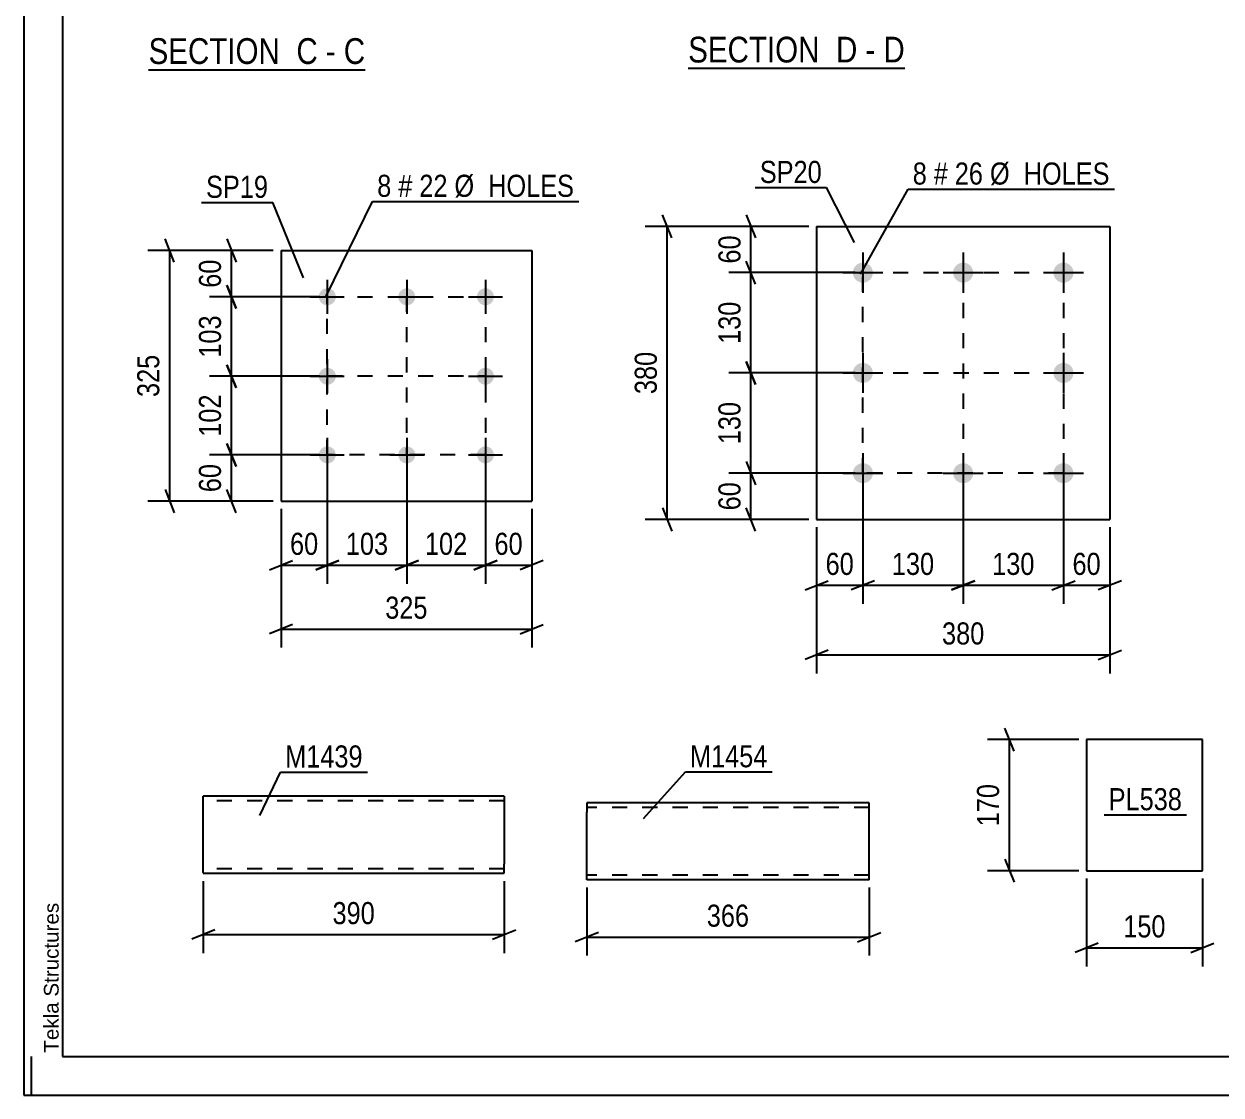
# Model space of a CAD drawing. Header units: millimetres. Extents: x 0 to 841, y 0 to 594.
# Drawn here: x 0 to 155.2, y 0 to 138.9 of the extents above; entities that cross this region are included whole.
import ezdxf

# ---------------------------------------------------------------- set-up
doc = ezdxf.new("R2010")
doc.units = ezdxf.units.MM
doc.linetypes.add('DXK_LINE_DOT2', pattern=[3.9198, 1.9599, -1.9599])
doc.styles.add('Arial', font='ARIAL.TTF', dxfattribs={"height": 0.2})
doc.styles.add('Arial Narrow', font='ARIALN.TTF', dxfattribs={"height": 0.2})

# ---------------------------------------------------------------- blocks, each defined once
blk = doc.blocks.new('Unknown-318465270-1113')
at = {"color": 5, "linetype": 'Continuous'}
for p, q in [((0, 594), (0, 0)), ((5, 589), (5, 5)), ((1, 0), (1, 5)), ((5, 5), (836, 5)), ((0, 0), (841, 0))]:
    blk.add_line(p, q, dxfattribs=at)
at = {"color": 174, "linetype": 'Continuous', "style": 'Arial'}
blk.add_text('Tekla Structures', height=1.9102, rotation=90, dxfattribs=at).set_placement((4.5, 5.5))
blk = doc.blocks.new('Unknown-318465270-46 - 3657')
at = {"color": 6, "linetype": 'Continuous'}
blk.add_line((16.16, 132.94), (44.23, 132.94), dxfattribs=at)
at = {"color": 0, "linetype": 'Continuous'}
for points in [[(34.27, 133.69), (34.27, 137.19), (16.16, 137.19), (16.16, 133.69)], [(38.08, 133.69), (38.08, 137.19), (35.32, 137.19), (35.32, 133.69)], [(40.41, 133.69), (40.41, 137.19), (39.13, 137.19), (39.13, 133.69)], [(44.23, 133.69), (44.23, 137.19), (41.46, 137.19), (41.46, 133.69)]]:
    blk.add_wipeout(points, dxfattribs=at)
at = {"color": 7, "linetype": 'Continuous', "style": 'Arial Narrow'}
for s, p in [('SECTION ', (16.16, 133.69)), ('C', (35.32, 133.69)), ('C', (41.46, 133.69)), ('-', (39.13, 133.69))]:
    blk.add_text(s, height=3.34, dxfattribs=at).set_placement(p)
blk = doc.blocks.new('Unknown-318465270-47 - 3424')
at = {"color": 6, "linetype": 'Continuous'}
blk.add_line((86.1, 133.13), (114.17, 133.13), dxfattribs=at)
at = {"color": 0, "linetype": 'Continuous'}
for points in [[(104.21, 133.88), (104.21, 137.38), (86.1, 137.38), (86.1, 133.88)], [(108.02, 133.88), (108.02, 137.38), (105.26, 137.38), (105.26, 133.88)], [(110.35, 133.88), (110.35, 137.38), (109.07, 137.38), (109.07, 133.88)], [(114.17, 133.88), (114.17, 137.38), (111.4, 137.38), (111.4, 133.88)]]:
    blk.add_wipeout(points, dxfattribs=at)
at = {"color": 7, "linetype": 'Continuous', "style": 'Arial Narrow'}
for s, p in [('SECTION ', (86.1, 133.88)), ('D', (105.26, 133.88)), ('D', (111.4, 133.88)), ('-', (109.07, 133.88))]:
    blk.add_text(s, height=3.34, dxfattribs=at).set_placement(p)
blk = doc.blocks.new('Part-318465270-1552 - 1536')
at = {"color": 2, "linetype": 'Continuous'}
for p, q in [((72.95, 37.9), (72.95, 36.7)), ((109.55, 37.9), (72.95, 37.9)), ((109.55, 37.8), (109.55, 37.9)), ((109.55, 27.9), (109.55, 37.8)), ((72.95, 27.99), (72.95, 36.7)), ((72.95, 27.9), (72.95, 27.99)), ((109.55, 27.9), (72.95, 27.9))]:
    blk.add_line(p, q, dxfattribs=at)
at = {"color": 7, "linetype": 'DXK_LINE_DOT2'}
for p, q in [((109.55, 37.3), (72.95, 37.3)), ((72.95, 28.5), (72.95, 28.54)), ((109.55, 28.5), (72.95, 28.5)), ((109.55, 28.5), (109.55, 28.54))]:
    blk.add_line(p, q, dxfattribs=at)
blk = doc.blocks.new('Part-318465270-1978 - 1962')
at = {"color": 2, "linetype": 'Continuous'}
for p, q in [((33.32, 109.5), (33.32, 77)), ((33.32, 109.5), (65.82, 109.5)), ((65.82, 109.5), (65.82, 77)), ((33.32, 77), (65.82, 77))]:
    blk.add_line(p, q, dxfattribs=at)
blk = doc.blocks.new('Bolt-318465270-2011 - 1962')
at = {"linetype": 'Continuous'}
for points in [[(39.32, 104.6, -1), (39.32, 102.4, -1)], [(49.62, 104.6, -1), (49.62, 102.4, -1)], [(59.82, 104.6, -1), (59.82, 102.4, -1)], [(39.32, 94.3, -1), (39.32, 92.1, -1)], [(59.82, 94.3, -1), (59.82, 92.1, -1)], [(39.32, 84.1, -1), (39.32, 81.9, -1)], [(49.62, 84.1, -1), (49.62, 81.9, -1)], [(59.82, 84.1, -1), (59.82, 81.9, -1)]]:
    blk.add_hatch(color=1, dxfattribs=at).paths.add_polyline_path(points)
at = {"color": 1, "linetype": 'Continuous'}
for p, q in [((39.32, 105.7), (39.32, 101.3)), ((49.62, 105.7), (49.62, 101.3)), ((59.82, 105.7), (59.82, 101.3)), ((37.12, 103.5), (41.52, 103.5)), ((47.42, 103.5), (51.82, 103.5)), ((57.62, 103.5), (62.02, 103.5)), ((39.32, 95.4), (39.32, 91)), ((59.82, 95.4), (59.82, 91)), ((37.12, 93.2), (41.52, 93.2)), ((57.62, 93.2), (62.02, 93.2)), ((39.32, 85.2), (39.32, 80.8)), ((49.62, 85.2), (49.62, 80.8)), ((59.82, 85.2), (59.82, 80.8)), ((37.12, 83), (41.52, 83)), ((47.42, 83), (51.82, 83)), ((57.62, 83), (62.02, 83))]:
    blk.add_line(p, q, dxfattribs=at)
blk = doc.blocks.new('Part-318465270-1934 - 1920')
at = {"color": 2, "linetype": 'Continuous'}
for p, q in [((152.74, 46.09), (137.74, 46.09)), ((137.74, 46.09), (137.74, 29.09)), ((152.74, 29.09), (152.74, 46.09)), ((137.74, 29.09), (152.74, 29.09))]:
    blk.add_line(p, q, dxfattribs=at)
blk = doc.blocks.new('Part-318465270-1584 - 1568')
at = {"color": 2, "linetype": 'Continuous'}
for p, q in [((102.74, 112.63), (102.74, 74.63)), ((102.74, 112.63), (140.74, 112.63)), ((140.74, 112.63), (140.74, 74.63)), ((102.74, 74.63), (140.74, 74.63))]:
    blk.add_line(p, q, dxfattribs=at)
blk = doc.blocks.new('Bolt-318465270-1617 - 1568')
at = {"linetype": 'Continuous'}
for points in [[(108.74, 107.93, -1), (108.74, 105.33, -1)], [(121.74, 107.93, -1), (121.74, 105.33, -1)], [(134.74, 107.93, -1), (134.74, 105.33, -1)], [(108.74, 94.93, -1), (108.74, 92.33, -1)], [(134.74, 94.93, -1), (134.74, 92.33, -1)], [(108.74, 81.93, -1), (108.74, 79.33, -1)], [(121.74, 81.93, -1), (121.74, 79.33, -1)], [(134.74, 81.93, -1), (134.74, 79.33, -1)]]:
    blk.add_hatch(color=1, dxfattribs=at).paths.add_polyline_path(points)
at = {"color": 1, "linetype": 'Continuous'}
for p, q in [((108.74, 109.23), (108.74, 104.03)), ((121.74, 109.23), (121.74, 104.03)), ((134.74, 109.23), (134.74, 104.03)), ((106.14, 106.63), (111.34, 106.63)), ((119.14, 106.63), (124.34, 106.63)), ((132.14, 106.63), (137.34, 106.63)), ((108.74, 96.23), (108.74, 91.03)), ((134.74, 96.23), (134.74, 91.03)), ((106.14, 93.63), (111.34, 93.63)), ((132.14, 93.63), (137.34, 93.63)), ((108.74, 83.23), (108.74, 78.03)), ((121.74, 83.23), (121.74, 78.03)), ((134.74, 83.23), (134.74, 78.03)), ((106.14, 80.63), (111.34, 80.63)), ((119.14, 80.63), (124.34, 80.63)), ((132.14, 80.63), (137.34, 80.63))]:
    blk.add_line(p, q, dxfattribs=at)
blk = doc.blocks.new('Part-318465270-1299 - 1283')
at = {"color": 2, "linetype": 'Continuous'}
for p, q in [((62.24, 38.75), (23.24, 38.75)), ((23.24, 28.84), (23.24, 38.75)), ((62.24, 38.75), (62.24, 29.95)), ((62.24, 28.75), (62.24, 29.95)), ((23.24, 28.84), (23.24, 28.75)), ((23.24, 28.75), (62.24, 28.75))]:
    blk.add_line(p, q, dxfattribs=at)
at = {"color": 7, "linetype": 'DXK_LINE_DOT2'}
for p, q in [((62.24, 38.15), (23.24, 38.15)), ((62.24, 29.4), (62.24, 29.72)), ((23.24, 29.35), (23.24, 29.4)), ((62.24, 29.35), (23.24, 29.35)), ((62.24, 29.35), (62.24, 29.4))]:
    blk.add_line(p, q, dxfattribs=at)
blk = doc.blocks.new('Rectangle-318465270-2098 - 1962')
at = {"color": 1, "linetype": 'DXK_LINE_DOT2'}
blk.add_lwpolyline([(39.32, 103.5), (59.82, 103.5), (59.82, 83), (39.32, 83), (39.32, 103.5)], close=True, dxfattribs=at)
blk = doc.blocks.new('Rectangle-318465270-1704 - 1568')
at = {"color": 1, "linetype": 'DXK_LINE_DOT2'}
blk.add_lwpolyline([(108.74, 106.63), (134.74, 106.63), (134.74, 80.63), (108.74, 80.63), (108.74, 106.63)], close=True, dxfattribs=at)
blk = doc.blocks.new('Line-318465270-2091 - 1962')
at = {"color": 1, "linetype": 'DXK_LINE_DOT2'}
blk.add_line((39.32, 93.25), (59.82, 93.25), dxfattribs=at)
blk = doc.blocks.new('Line-318465270-1697 - 1568')
at = {"color": 1, "linetype": 'DXK_LINE_DOT2'}
blk.add_line((108.74, 93.63), (134.74, 93.63), dxfattribs=at)
blk = doc.blocks.new('Line-318465270-2084 - 1962')
at = {"color": 1, "linetype": 'DXK_LINE_DOT2'}
blk.add_line((49.57, 103.5), (49.57, 83), dxfattribs=at)
blk = doc.blocks.new('Line-318465270-1690 - 1568')
at = {"color": 1, "linetype": 'DXK_LINE_DOT2'}
blk.add_line((121.74, 106.63), (121.74, 80.63), dxfattribs=at)
blk = doc.blocks.new('StraightDimension-318465270-1554 - 1536')
at = {"color": 7, "linetype": 'Continuous'}
for p, q in [((72.95, 26.9), (72.95, 18.08)), ((109.55, 26.9), (109.55, 18.08)), ((74.45, 21.08), (71.45, 19.88)), ((72.95, 20.48), (109.55, 20.48)), ((108.05, 19.88), (111.05, 21.08))]:
    blk.add_line(p, q, dxfattribs=at)
at = {"color": 0}
blk.add_wipeout([(94.59, 21.23), (94.59, 25.43), (87.91, 25.43), (87.91, 21.23)], dxfattribs=at)
at = {"color": 3, "style": 'Arial Narrow'}
blk.add_text('366', height=2.863, dxfattribs=at).set_placement((88.51, 21.83))
blk = doc.blocks.new('StraightDimension-318465270-2038 - 1962')
at = {"color": 7, "linetype": 'Continuous'}
for p, q in [((26.29, 111), (27.49, 108)), ((32.32, 109.5), (24.04, 109.5)), ((26.89, 103.5), (26.89, 109.5)), ((27.49, 102), (26.29, 105)), ((38.32, 103.5), (24.04, 103.5))]:
    blk.add_line(p, q, dxfattribs=at)
at = {"color": 0}
blk.add_wipeout([(26.14, 108.93), (21.94, 108.93), (21.94, 104.07), (26.14, 104.07)], dxfattribs=at)
at = {"color": 3, "style": 'Arial Narrow'}
blk.add_text('60', height=2.863, rotation=90.0002, dxfattribs=at).set_placement((25.54, 104.67))
blk = doc.blocks.new('StraightDimension-318465270-2013 - 1962')
at = {"color": 7, "linetype": 'Continuous'}
for p, q in [((33.32, 76), (33.32, 58.01)), ((65.82, 76), (65.82, 58.01)), ((34.82, 61.01), (31.82, 59.81)), ((64.32, 59.81), (67.32, 61.01)), ((33.32, 60.41), (65.82, 60.41))]:
    blk.add_line(p, q, dxfattribs=at)
at = {"color": 0}
blk.add_wipeout([(52.91, 61.16), (52.91, 65.36), (46.23, 65.36), (46.23, 61.16)], dxfattribs=at)
at = {"color": 3, "style": 'Arial Narrow'}
blk.add_text('325', height=2.863, dxfattribs=at).set_placement((46.83, 61.76))
blk = doc.blocks.new('StraightDimension-318465270-2028 - 1962')
at = {"color": 7, "linetype": 'Continuous'}
for p, q in [((26.29, 84.5), (27.49, 81.5)), ((38.32, 83), (24.04, 83)), ((26.89, 77), (26.89, 83)), ((27.49, 75.5), (26.29, 78.5)), ((32.32, 77), (24.04, 77))]:
    blk.add_line(p, q, dxfattribs=at)
at = {"color": 0}
blk.add_wipeout([(26.14, 82.43), (21.94, 82.43), (21.94, 77.57), (26.14, 77.57)], dxfattribs=at)
at = {"color": 3, "style": 'Arial Narrow'}
blk.add_text('60', height=2.863, rotation=90.0002, dxfattribs=at).set_placement((25.54, 78.17))
blk = doc.blocks.new('StraightDimension-318465270-2049 - 1962')
at = {"color": 7, "linetype": 'Continuous'}
for p, q in [((19.49, 108), (18.29, 111)), ((32.32, 109.5), (16.04, 109.5)), ((18.89, 77), (18.89, 109.5)), ((18.29, 78.5), (19.49, 75.5)), ((32.32, 77), (16.04, 77))]:
    blk.add_line(p, q, dxfattribs=at)
at = {"color": 0}
blk.add_wipeout([(18.14, 96.59), (13.94, 96.59), (13.94, 89.91), (18.14, 89.91)], dxfattribs=at)
at = {"color": 3, "style": 'Arial Narrow'}
blk.add_text('325', height=2.863, rotation=90.0002, dxfattribs=at).set_placement((17.54, 90.51))
blk = doc.blocks.new('StraightDimension-318465270-2064 - 1962')
at = {"color": 7, "linetype": 'Continuous'}
for p, q in [((59.82, 82), (59.82, 66.29)), ((65.82, 76), (65.82, 66.29)), ((58.32, 68.09), (61.32, 69.29)), ((59.82, 68.69), (65.82, 68.69)), ((67.32, 69.29), (64.32, 68.09))]:
    blk.add_line(p, q, dxfattribs=at)
at = {"color": 0}
blk.add_wipeout([(65.25, 69.44), (65.25, 73.64), (60.39, 73.64), (60.39, 69.44)], dxfattribs=at)
at = {"color": 3, "style": 'Arial Narrow'}
blk.add_text('60', height=2.863, dxfattribs=at).set_placement((60.99, 70.04))
blk = doc.blocks.new('StraightDimension-318465270-2074 - 1962')
at = {"color": 7, "linetype": 'Continuous'}
for p, q in [((39.32, 82), (39.32, 66.29)), ((33.32, 76), (33.32, 66.29)), ((31.82, 68.09), (34.82, 69.29)), ((33.32, 68.69), (39.32, 68.69)), ((40.82, 69.29), (37.82, 68.09))]:
    blk.add_line(p, q, dxfattribs=at)
at = {"color": 0}
blk.add_wipeout([(38.75, 69.44), (38.75, 73.64), (33.89, 73.64), (33.89, 69.44)], dxfattribs=at)
at = {"color": 3, "style": 'Arial Narrow'}
blk.add_text('60', height=2.863, dxfattribs=at).set_placement((34.49, 70.04))
blk = doc.blocks.new('StraightDimension-318465270-9034 - 1962')
at = {"color": 7, "linetype": 'Continuous'}
for p, q in [((26.29, 94.7), (27.49, 91.7)), ((38.32, 93.2), (24.04, 93.2)), ((26.89, 83), (26.89, 93.2)), ((27.49, 81.5), (26.29, 84.5)), ((38.32, 83), (24.04, 83))]:
    blk.add_line(p, q, dxfattribs=at)
at = {"color": 0}
blk.add_wipeout([(26.14, 91.44), (21.94, 91.44), (21.94, 84.76), (26.14, 84.76)], dxfattribs=at)
at = {"color": 3, "style": 'Arial Narrow'}
blk.add_text('102', height=2.863, rotation=90.0002, dxfattribs=at).set_placement((25.54, 85.36))
blk = doc.blocks.new('StraightDimension-318465270-9036 - 1962')
at = {"color": 7, "linetype": 'Continuous'}
for p, q in [((26.29, 105), (27.49, 102)), ((38.32, 103.5), (24.04, 103.5)), ((26.89, 93.2), (26.89, 103.5)), ((27.49, 91.7), (26.29, 94.7)), ((38.32, 93.2), (24.04, 93.2))]:
    blk.add_line(p, q, dxfattribs=at)
at = {"color": 0}
blk.add_wipeout([(26.14, 101.69), (21.94, 101.69), (21.94, 95.01), (26.14, 95.01)], dxfattribs=at)
at = {"color": 3, "style": 'Arial Narrow'}
blk.add_text('103', height=2.863, rotation=90.0002, dxfattribs=at).set_placement((25.54, 95.61))
blk = doc.blocks.new('StraightDimension-318465270-9056 - 1962')
at = {"color": 7, "linetype": 'Continuous'}
for p, q in [((39.32, 82), (39.32, 66.29)), ((49.62, 82), (49.62, 66.29)), ((37.82, 68.09), (40.82, 69.29)), ((39.32, 68.69), (49.62, 68.69)), ((51.12, 69.29), (48.12, 68.09))]:
    blk.add_line(p, q, dxfattribs=at)
at = {"color": 0}
blk.add_wipeout([(47.81, 69.44), (47.81, 73.64), (41.13, 73.64), (41.13, 69.44)], dxfattribs=at)
at = {"color": 3, "style": 'Arial Narrow'}
blk.add_text('103', height=2.863, dxfattribs=at).set_placement((41.73, 70.04))
blk = doc.blocks.new('StraightDimension-318465270-9058 - 1962')
at = {"color": 7, "linetype": 'Continuous'}
for p, q in [((49.62, 82), (49.62, 66.29)), ((59.82, 82), (59.82, 66.29)), ((48.12, 68.09), (51.12, 69.29)), ((49.62, 68.69), (59.82, 68.69)), ((61.32, 69.29), (58.32, 68.09))]:
    blk.add_line(p, q, dxfattribs=at)
at = {"color": 0}
blk.add_wipeout([(58.06, 69.44), (58.06, 73.64), (51.38, 73.64), (51.38, 69.44)], dxfattribs=at)
at = {"color": 3, "style": 'Arial Narrow'}
blk.add_text('102', height=2.863, dxfattribs=at).set_placement((51.98, 70.04))
blk = doc.blocks.new('StraightDimension-318465270-1936 - 1920')
at = {"color": 7, "linetype": 'Continuous'}
for p, q in [((137.74, 28.09), (137.74, 16.69)), ((152.74, 28.09), (152.74, 16.69)), ((139.24, 19.69), (136.24, 18.49)), ((137.74, 19.09), (152.74, 19.09)), ((151.24, 18.49), (154.24, 19.69))]:
    blk.add_line(p, q, dxfattribs=at)
at = {"color": 0}
blk.add_wipeout([(148.58, 19.84), (148.58, 24.04), (141.89, 24.04), (141.89, 19.84)], dxfattribs=at)
at = {"color": 3, "style": 'Arial Narrow'}
blk.add_text('150', height=2.863, dxfattribs=at).set_placement((142.49, 20.44))
blk = doc.blocks.new('StraightDimension-318465270-1947 - 1920')
at = {"color": 7, "linetype": 'Continuous'}
for p, q in [((128.34, 44.59), (127.14, 47.59)), ((136.74, 46.09), (124.89, 46.09)), ((127.74, 29.09), (127.74, 46.09)), ((127.14, 30.59), (128.34, 27.59)), ((136.74, 29.09), (124.89, 29.09))]:
    blk.add_line(p, q, dxfattribs=at)
at = {"color": 0}
blk.add_wipeout([(126.99, 40.94), (122.79, 40.94), (122.79, 34.25), (126.99, 34.25)], dxfattribs=at)
at = {"color": 3, "style": 'Arial Narrow'}
blk.add_text('170', height=2.863, rotation=90.0002, dxfattribs=at).set_placement((126.39, 34.85))
blk = doc.blocks.new('StraightDimension-318465270-1619 - 1568')
at = {"color": 7, "linetype": 'Continuous'}
for p, q in [((102.74, 73.63), (102.74, 54.67)), ((140.74, 73.63), (140.74, 54.67)), ((104.24, 57.67), (101.24, 56.47)), ((139.24, 56.47), (142.24, 57.67)), ((102.74, 57.07), (140.74, 57.07))]:
    blk.add_line(p, q, dxfattribs=at)
at = {"color": 0}
blk.add_wipeout([(125.08, 57.82), (125.08, 62.02), (118.4, 62.02), (118.4, 57.82)], dxfattribs=at)
at = {"color": 3, "style": 'Arial Narrow'}
blk.add_text('380', height=2.863, dxfattribs=at).set_placement((119, 58.42))
blk = doc.blocks.new('StraightDimension-318465270-8868 - 1568')
at = {"color": 7, "linetype": 'Continuous'}
for p, q in [((121.74, 79.63), (121.74, 63.69)), ((134.74, 79.63), (134.74, 63.69)), ((123.24, 66.69), (120.24, 65.49)), ((121.74, 66.09), (134.74, 66.09)), ((133.24, 65.49), (136.24, 66.69))]:
    blk.add_line(p, q, dxfattribs=at)
at = {"color": 0}
blk.add_wipeout([(131.58, 66.84), (131.58, 71.04), (124.9, 71.04), (124.9, 66.84)], dxfattribs=at)
at = {"color": 3, "style": 'Arial Narrow'}
blk.add_text('130', height=2.863, dxfattribs=at).set_placement((125.5, 67.44))
blk = doc.blocks.new('StraightDimension-318465270-1640 - 1568')
at = {"color": 7, "linetype": 'Continuous'}
for p, q in [((134.74, 79.63), (134.74, 63.69)), ((140.74, 73.63), (140.74, 63.69)), ((133.24, 65.49), (136.24, 66.69)), ((134.74, 66.09), (140.74, 66.09)), ((142.24, 66.69), (139.24, 65.49))]:
    blk.add_line(p, q, dxfattribs=at)
at = {"color": 0}
blk.add_wipeout([(140.17, 66.84), (140.17, 71.04), (135.31, 71.04), (135.31, 66.84)], dxfattribs=at)
at = {"color": 3, "style": 'Arial Narrow'}
blk.add_text('60', height=2.863, dxfattribs=at).set_placement((135.91, 67.44))
blk = doc.blocks.new('StraightDimension-318465270-8866 - 1568')
at = {"color": 7, "linetype": 'Continuous'}
for p, q in [((108.74, 79.63), (108.74, 63.69)), ((121.74, 79.63), (121.74, 63.69)), ((110.24, 66.69), (107.24, 65.49)), ((108.74, 66.09), (121.74, 66.09)), ((120.24, 65.49), (123.24, 66.69))]:
    blk.add_line(p, q, dxfattribs=at)
at = {"color": 0}
blk.add_wipeout([(118.58, 66.84), (118.58, 71.04), (111.9, 71.04), (111.9, 66.84)], dxfattribs=at)
at = {"color": 3, "style": 'Arial Narrow'}
blk.add_text('130', height=2.863, dxfattribs=at).set_placement((112.5, 67.44))
blk = doc.blocks.new('StraightDimension-318465270-1630 - 1568')
at = {"color": 7, "linetype": 'Continuous'}
for p, q in [((108.74, 79.63), (108.74, 63.69)), ((102.74, 73.63), (102.74, 63.69)), ((101.24, 65.49), (104.24, 66.69)), ((102.74, 66.09), (108.74, 66.09)), ((110.24, 66.69), (107.24, 65.49))]:
    blk.add_line(p, q, dxfattribs=at)
at = {"color": 0}
blk.add_wipeout([(108.17, 66.84), (108.17, 71.04), (103.31, 71.04), (103.31, 66.84)], dxfattribs=at)
at = {"color": 3, "style": 'Arial Narrow'}
blk.add_text('60', height=2.863, dxfattribs=at).set_placement((103.91, 67.44))
blk = doc.blocks.new('StraightDimension-318465270-1655 - 1568')
at = {"color": 7, "linetype": 'Continuous'}
for p, q in [((83.98, 111.13), (82.78, 114.13)), ((101.74, 112.63), (80.53, 112.63)), ((83.38, 74.63), (83.38, 112.63)), ((82.78, 76.13), (83.98, 73.13)), ((101.74, 74.63), (80.53, 74.63))]:
    blk.add_line(p, q, dxfattribs=at)
at = {"color": 0}
blk.add_wipeout([(82.63, 96.98), (78.43, 96.98), (78.43, 90.29), (82.63, 90.29)], dxfattribs=at)
at = {"color": 3, "style": 'Arial Narrow'}
blk.add_text('380', height=2.863, rotation=90.0002, dxfattribs=at).set_placement((82.03, 90.89))
blk = doc.blocks.new('StraightDimension-318465270-1666 - 1568')
at = {"color": 7, "linetype": 'Continuous'}
for p, q in [((93.63, 114.13), (94.83, 111.13)), ((101.74, 112.63), (91.38, 112.63)), ((94.23, 106.63), (94.23, 112.63)), ((94.83, 105.13), (93.63, 108.13)), ((107.74, 106.63), (91.38, 106.63))]:
    blk.add_line(p, q, dxfattribs=at)
at = {"color": 0}
blk.add_wipeout([(93.48, 112.06), (89.28, 112.06), (89.28, 107.21), (93.48, 107.21)], dxfattribs=at)
at = {"color": 3, "style": 'Arial Narrow'}
blk.add_text('60', height=2.863, rotation=90.0002, dxfattribs=at).set_placement((92.88, 107.81))
blk = doc.blocks.new('StraightDimension-318465270-1676 - 1568')
at = {"color": 7, "linetype": 'Continuous'}
for p, q in [((93.63, 82.13), (94.83, 79.13)), ((107.74, 80.63), (91.38, 80.63)), ((94.23, 74.63), (94.23, 80.63)), ((94.83, 73.13), (93.63, 76.13)), ((101.74, 74.63), (91.38, 74.63))]:
    blk.add_line(p, q, dxfattribs=at)
at = {"color": 0}
blk.add_wipeout([(93.48, 80.06), (89.28, 80.06), (89.28, 75.21), (93.48, 75.21)], dxfattribs=at)
at = {"color": 3, "style": 'Arial Narrow'}
blk.add_text('60', height=2.863, rotation=90.0002, dxfattribs=at).set_placement((92.88, 75.81))
blk = doc.blocks.new('StraightDimension-318465270-8888 - 1568')
at = {"color": 7, "linetype": 'Continuous'}
for p, q in [((94.83, 92.13), (93.63, 95.13)), ((107.74, 93.63), (91.38, 93.63)), ((94.23, 80.63), (94.23, 93.63)), ((93.63, 82.13), (94.83, 79.13)), ((107.74, 80.63), (91.38, 80.63))]:
    blk.add_line(p, q, dxfattribs=at)
at = {"color": 0}
blk.add_wipeout([(93.48, 90.48), (89.28, 90.48), (89.28, 83.79), (93.48, 83.79)], dxfattribs=at)
at = {"color": 3, "style": 'Arial Narrow'}
blk.add_text('130', height=2.863, rotation=90.0002, dxfattribs=at).set_placement((92.88, 84.39))
blk = doc.blocks.new('StraightDimension-318465270-8890 - 1568')
at = {"color": 7, "linetype": 'Continuous'}
for p, q in [((94.83, 105.13), (93.63, 108.13)), ((107.74, 106.63), (91.38, 106.63)), ((94.23, 93.63), (94.23, 106.63)), ((93.63, 95.13), (94.83, 92.13)), ((107.74, 93.63), (91.38, 93.63))]:
    blk.add_line(p, q, dxfattribs=at)
at = {"color": 0}
blk.add_wipeout([(93.48, 103.48), (89.28, 103.48), (89.28, 96.79), (93.48, 96.79)], dxfattribs=at)
at = {"color": 3, "style": 'Arial Narrow'}
blk.add_text('130', height=2.863, rotation=90.0002, dxfattribs=at).set_placement((92.88, 97.39))
blk = doc.blocks.new('StraightDimension-318465270-1301 - 1283')
at = {"color": 7, "linetype": 'Continuous'}
for p, q in [((23.24, 27.75), (23.24, 18.41)), ((62.24, 27.75), (62.24, 18.41)), ((24.74, 21.41), (21.74, 20.21)), ((23.24, 20.81), (62.24, 20.81)), ((60.74, 20.21), (63.74, 21.41))]:
    blk.add_line(p, q, dxfattribs=at)
at = {"color": 0}
blk.add_wipeout([(46.08, 21.56), (46.08, 25.76), (39.4, 25.76), (39.4, 21.56)], dxfattribs=at)
at = {"color": 3, "style": 'Arial Narrow'}
blk.add_text('390', height=2.863, dxfattribs=at).set_placement((40, 22.16))
blk = doc.blocks.new('Mark-318465270-1548 - 1536')
at = {"color": 0}
blk.add_wipeout([(96.38, 42.5), (96.38, 45.5), (86.33, 45.5), (86.33, 42.5)], dxfattribs=at)
blk.add_wipeout([(96.38, 42.5), (96.38, 45.5), (86.33, 45.5), (86.33, 42.5)], dxfattribs=at)
at = {"color": 30, "linetype": 'Continuous'}
for p, q in [((80.3, 35.87), (85.73, 41.9)), ((85.73, 41.9), (96.98, 41.9))]:
    blk.add_line(p, q, dxfattribs=at)
at = {"color": 3, "style": 'Arial Narrow'}
blk.add_text('M1454', height=2.863, dxfattribs=at).set_placement((86.33, 42.5))
blk = doc.blocks.new('Mark-318465270-1974 - 1962')
at = {"color": 0}
blk.add_wipeout([(31.65, 116.33), (31.65, 119.33), (23.61, 119.33), (23.61, 116.33)], dxfattribs=at)
blk.add_wipeout([(31.65, 116.33), (31.65, 119.33), (23.61, 119.33), (23.61, 116.33)], dxfattribs=at)
at = {"color": 30, "linetype": 'Continuous'}
for p in [(23.01, 115.73), (36.25, 105.98)]:
    blk.add_line(p, (32.25, 115.73), dxfattribs=at)
at = {"color": 3, "style": 'Arial Narrow'}
blk.add_text('SP19', height=2.863, dxfattribs=at).set_placement((23.61, 116.33))
blk = doc.blocks.new('Mark-318465270-2007 - 1962')
at = {"color": 0}
for points in [[(47.62, 116.46), (47.62, 119.46), (45.79, 119.46), (45.79, 116.46)], [(50.35, 116.46), (50.35, 119.46), (48.52, 119.46), (48.52, 116.46)], [(54.9, 116.46), (54.9, 119.46), (51.25, 119.46), (51.25, 116.46)], [(71.33, 116.46), (71.33, 119.46), (55.8, 119.46), (55.8, 116.46)]]:
    blk.add_wipeout(points, dxfattribs=at)
for points in [[(47.62, 116.46), (47.62, 119.46), (45.79, 119.46), (45.79, 116.46)], [(50.35, 116.46), (50.35, 119.46), (48.52, 119.46), (48.52, 116.46)], [(54.9, 116.46), (54.9, 119.46), (51.25, 119.46), (51.25, 116.46)], [(71.33, 116.46), (71.33, 119.46), (55.8, 119.46), (55.8, 116.46)]]:
    blk.add_wipeout(points, dxfattribs=at)
at = {"color": 7, "linetype": 'Continuous'}
for p, q in [((39.18, 103.58), (45.19, 115.86)), ((45.19, 115.86), (71.93, 115.86))]:
    blk.add_line(p, q, dxfattribs=at)
at = {"color": 3, "style": 'Arial Narrow'}
for s, height, p in [('8', 2.86, (45.79, 116.46)), ('#', 2.86, (48.52, 116.46)), ('22', 2.863, (51.25, 116.46)), ('Ø  HOLES', 2.863, (55.8, 116.46))]:
    blk.add_text(s, height=height, dxfattribs=at).set_placement(p)
blk = doc.blocks.new('Mark-318465270-1932 - 1920')
at = {"color": 0}
blk.add_wipeout([(150.1, 36.93), (150.1, 39.93), (140.6, 39.93), (140.6, 36.93)], dxfattribs=at)
blk.add_wipeout([(150.1, 36.93), (150.1, 39.93), (140.6, 39.93), (140.6, 36.93)], dxfattribs=at)
at = {"color": 30, "linetype": 'Continuous'}
blk.add_line((140, 36.33), (150.7, 36.33), dxfattribs=at)
at = {"color": 3, "style": 'Arial Narrow'}
blk.add_text('PL538', height=2.863, dxfattribs=at).set_placement((140.6, 36.93))
blk = doc.blocks.new('Mark-318465270-1580 - 1568')
at = {"color": 0}
blk.add_wipeout([(103.42, 118.26), (103.42, 121.26), (95.38, 121.26), (95.38, 118.26)], dxfattribs=at)
blk.add_wipeout([(103.42, 118.26), (103.42, 121.26), (95.38, 121.26), (95.38, 118.26)], dxfattribs=at)
at = {"color": 30, "linetype": 'Continuous'}
for p in [(94.78, 117.66), (107.67, 110.52)]:
    blk.add_line(p, (104.02, 117.66), dxfattribs=at)
at = {"color": 3, "style": 'Arial Narrow'}
blk.add_text('SP20', height=2.863, dxfattribs=at).set_placement((95.38, 118.26))
blk = doc.blocks.new('Mark-318465270-1613 - 1568')
at = {"color": 0}
for points in [[(117.03, 118.05), (117.03, 121.05), (115.2, 121.05), (115.2, 118.05)], [(119.75, 118.05), (119.75, 121.05), (117.93, 121.05), (117.93, 118.05)], [(124.31, 118.05), (124.31, 121.05), (120.65, 121.05), (120.65, 118.05)], [(140.74, 118.05), (140.74, 121.05), (125.21, 121.05), (125.21, 118.05)]]:
    blk.add_wipeout(points, dxfattribs=at)
for points in [[(117.03, 118.05), (117.03, 121.05), (115.2, 121.05), (115.2, 118.05)], [(119.75, 118.05), (119.75, 121.05), (117.93, 121.05), (117.93, 118.05)], [(124.31, 118.05), (124.31, 121.05), (120.65, 121.05), (120.65, 118.05)], [(140.74, 118.05), (140.74, 121.05), (125.21, 121.05), (125.21, 118.05)]]:
    blk.add_wipeout(points, dxfattribs=at)
at = {"color": 7, "linetype": 'Continuous'}
for p, q in [((108.43, 106.43), (114.6, 117.45)), ((114.6, 117.45), (141.34, 117.45))]:
    blk.add_line(p, q, dxfattribs=at)
at = {"color": 3, "style": 'Arial Narrow'}
for s, height, p in [('Ø  HOLES', 2.863, (125.21, 118.05)), ('8', 2.86, (115.2, 118.05)), ('#', 2.86, (117.93, 118.05)), ('26', 2.863, (120.65, 118.05))]:
    blk.add_text(s, height=height, dxfattribs=at).set_placement(p)
blk = doc.blocks.new('Mark-318465270-1295 - 1283')
at = {"color": 0}
blk.add_wipeout([(43.91, 42.47), (43.91, 45.47), (33.86, 45.47), (33.86, 42.47)], dxfattribs=at)
blk.add_wipeout([(43.91, 42.47), (43.91, 45.47), (33.86, 45.47), (33.86, 42.47)], dxfattribs=at)
at = {"color": 30, "linetype": 'Continuous'}
for p, q in [((30.59, 36.24), (33.26, 41.87)), ((33.26, 41.87), (44.51, 41.87))]:
    blk.add_line(p, q, dxfattribs=at)
at = {"color": 3, "style": 'Arial Narrow'}
blk.add_text('M1439', height=2.863, dxfattribs=at).set_placement((33.86, 42.47))

msp = doc.modelspace()

# ---------------------------------------------------------------- block references
for name in ['Unknown-318465270-1113', 'Part-318465270-1584 - 1568', 'Part-318465270-1978 - 1962', 'Bolt-318465270-1617 - 1568', 'Bolt-318465270-2011 - 1962', 'Rectangle-318465270-1704 - 1568', 'Line-318465270-1690 - 1568', 'Rectangle-318465270-2098 - 1962', 'Line-318465270-2084 - 1962', 'Line-318465270-2091 - 1962', 'Line-318465270-1697 - 1568', 'Part-318465270-1934 - 1920', 'Part-318465270-1299 - 1283', 'Part-318465270-1552 - 1536']:
    msp.add_blockref(name, (0, 0))

# ---------------------------------------------------------------- next in the draw order: block references
for name in ['Unknown-318465270-46 - 3657', 'Unknown-318465270-47 - 3424', 'Mark-318465270-2007 - 1962', 'StraightDimension-318465270-2038 - 1962', 'StraightDimension-318465270-2013 - 1962', 'StraightDimension-318465270-1619 - 1568', 'Mark-318465270-1295 - 1283', 'Mark-318465270-1548 - 1536', 'Mark-318465270-1932 - 1920', 'StraightDimension-318465270-1936 - 1920', 'StraightDimension-318465270-1301 - 1283', 'StraightDimension-318465270-1554 - 1536']:
    msp.add_blockref(name, (0, 0))

# ---------------------------------------------------------------- next in the draw order: block references
for name in ['StraightDimension-318465270-2028 - 1962', 'StraightDimension-318465270-2064 - 1962', 'StraightDimension-318465270-8868 - 1568', 'StraightDimension-318465270-1947 - 1920']:
    msp.add_blockref(name, (0, 0))

# ---------------------------------------------------------------- next in the draw order: block references
for name in ['StraightDimension-318465270-2049 - 1962', 'StraightDimension-318465270-8866 - 1568', 'StraightDimension-318465270-1640 - 1568']:
    msp.add_blockref(name, (0, 0))

# ---------------------------------------------------------------- next in the draw order: block references
for name in ['Mark-318465270-1974 - 1962', 'StraightDimension-318465270-2074 - 1962', 'StraightDimension-318465270-1630 - 1568']:
    msp.add_blockref(name, (0, 0))

# ---------------------------------------------------------------- next in the draw order: block references
for name in ['StraightDimension-318465270-1655 - 1568', 'StraightDimension-318465270-9034 - 1962']:
    msp.add_blockref(name, (0, 0))

# ---------------------------------------------------------------- next in the draw order: block references
for name in ['StraightDimension-318465270-1666 - 1568', 'StraightDimension-318465270-9036 - 1962', 'StraightDimension-318465270-9056 - 1962', 'StraightDimension-318465270-1676 - 1568']:
    msp.add_blockref(name, (0, 0))

# ---------------------------------------------------------------- next in the draw order: block references
for name in ['Mark-318465270-1580 - 1568', 'StraightDimension-318465270-8888 - 1568', 'StraightDimension-318465270-9058 - 1962']:
    msp.add_blockref(name, (0, 0))

# ---------------------------------------------------------------- next in the draw order: block references
msp.add_blockref('StraightDimension-318465270-8890 - 1568', (0, 0))

# ---------------------------------------------------------------- next in the draw order: block references
msp.add_blockref('Mark-318465270-1613 - 1568', (0, 0))

doc.saveas('drawing.dxf')
